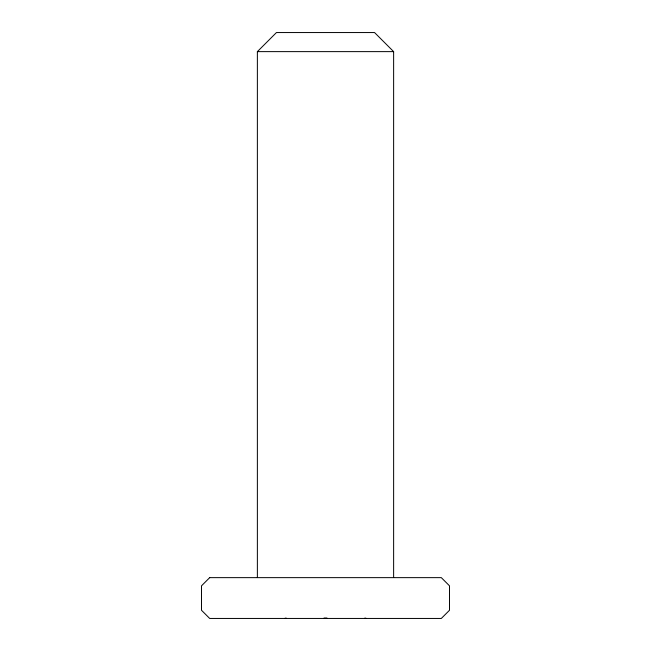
<?xml version="1.0" encoding="UTF-8"?>
<svg xmlns="http://www.w3.org/2000/svg" width="651" height="651" viewBox="0 0 651 651"><rect width="100%" height="100%" fill="white"/><g stroke="black" fill="none" stroke-linecap="round" stroke-linejoin="round"><path stroke-width="0.98" d="M257.373 577.575L257.373 51.624L276.455 32.55L374.545 32.55L393.627 51.624L393.627 577.575M284.625 618.45L286.115 618.043M326.989 618.043L324.011 618.043M257.373 51.624L393.627 51.624M364.885 618.043L366.375 618.45M209.687 577.64L201.509 585.819L201.509 610.272L209.687 618.45L441.313 618.45L449.491 610.272L449.491 585.819L441.313 577.64L209.687 577.64"/></g></svg>
